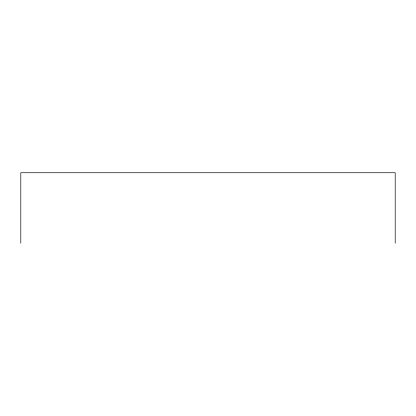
<?xml version="1.0" encoding="UTF-8"?>
<svg xmlns="http://www.w3.org/2000/svg" width="416" height="416" viewBox="0 0 416 416"><rect width="100%" height="100%" fill="white"/><g stroke="black" fill="none" stroke-linecap="round" stroke-linejoin="round"><path stroke-width="0.62" d="M395.2 243.261L395.2 172.739L20.8 172.739L20.8 243.261"/></g></svg>
